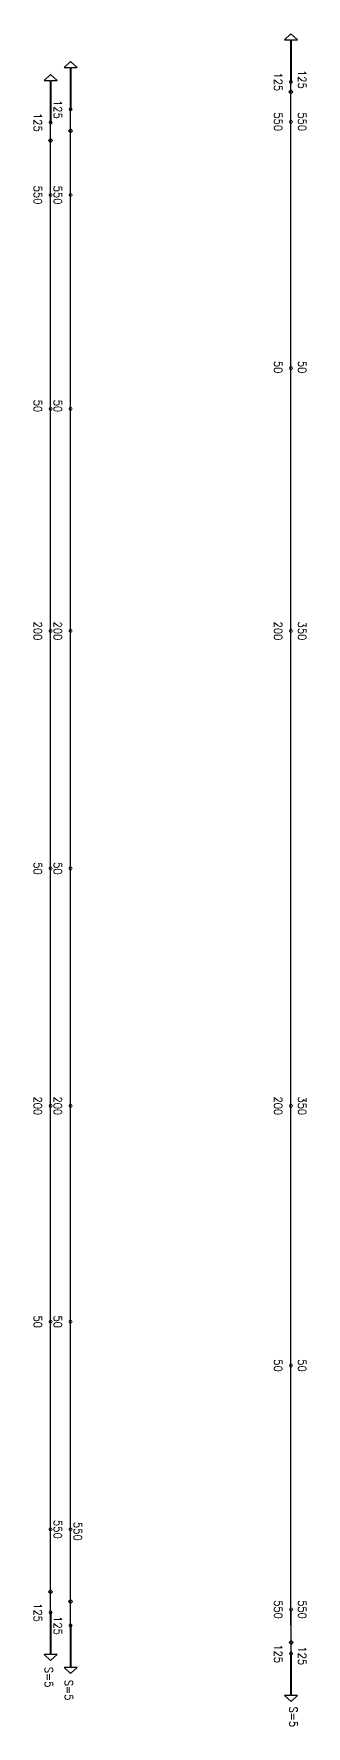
# Model space of a CAD drawing. Header units: millimetres. Extents: x -179076 to 505271, y -44005 to 99253.
# Drawn here: x 420382 to 427202, y 36537 to 78838 of the extents above; entities that cross this region are included whole.
import ezdxf

# ---------------------------------------------------------------- set-up
doc = ezdxf.new("R2010")
doc.units = ezdxf.units.MM
doc.layers.add('Current_plane_Tendon', color=7, linetype='Continuous', true_color=0xab0000)
doc.layers.add('NDC_S_VN TEXT', color=7, linetype='Continuous', lineweight=20)
doc.styles.get("Standard").update_dxf_attribs({"font": 'arial.ttf'})

# ---------------------------------------------------------------- blocks, each defined once
blk = doc.blocks.new('A$Cc1cc997c')
at = {"layer": 'Current_plane_Tendon', "color": 14, "linetype": 'Continuous', "true_color": 0xab0000}
for points, elevation in [([(13478, -63), (13478, 987), (13628, 987), (13466, 1137), (13304, 987), (13454, 987), (13454, -63)], -76), ([(13516, -312), (13466, -262), (13416, -312), (13466, -362), (13516, -312)], 49), ([(8000, -1286), (7950, -1236), (7900, -1286), (7950, -1336), (8000, -1286)], 125), ([(7500, -1530), (7450, -1480), (7400, -1530), (7450, -1580), (7500, -1530)], 125), ([(7499, -37804), (7449, -37754), (7399, -37804), (7449, -37854), (7499, -37804)], 12), ([(7999, -38048), (7949, -37998), (7899, -38048), (7949, -38098), (7999, -38048)], 12), ([(7437, -38324), (7437, -39374), (7287, -39374), (7449, -39524), (7611, -39374), (7461, -39374), (7461, -38324)], -113), ([(7937, -38649), (7937, -39699), (7787, -39699), (7949, -39849), (8111, -39699), (7961, -39699), (7961, -38649)], -113), ([(13520, -39075), (13470, -39025), (13420, -39075), (13470, -39125), (13520, -39075)], 125)]:
    blk.add_lwpolyline(points, close=True, dxfattribs=dict(at, elevation=elevation))
for points in [[(7962, -750), (7962, 300), (8112, 300), (7950, 450), (7788, 300), (7938, 300), (7938, -750)], [(7462, -1076), (7462, -26), (7612, -26), (7450, 124), (7288, -26), (7438, -26), (7438, -1076)], [(13458, -39351), (13458, -40401), (13308, -40401), (13470, -40551), (13632, -40401), (13482, -40401), (13482, -39351)]]:
    blk.add_lwpolyline(points, close=True, dxfattribs=at)
for points, elevation in [([(13506, -63, 20, 20, 0), (13486, -28, 20, 20, 0), (13446, -28, 20, 20, 0), (13426, -63, 20, 20, 0), (13446, -97, 20, 20, 0), (13486, -97, 20, 20, 0)], -76), ([(13506, -1060, 20, 20, 0), (13486, -1025, 20, 20, 0), (13446, -1025, 20, 20, 0), (13426, -1060, 20, 20, 0), (13446, -1095, 20, 20, 0), (13486, -1095, 20, 20, 0)], -1), ([(7490, -2892, 20, 20, 0), (7470, -2857, 20, 20, 0), (7430, -2857, 20, 20, 0), (7410, -2892, 20, 20, 0), (7430, -2926, 20, 20, 0), (7470, -2926, 20, 20, 0)], 75), ([(7990, -2892, 20, 20, 0), (7970, -2857, 20, 20, 0), (7930, -2857, 20, 20, 0), (7910, -2892, 20, 20, 0), (7930, -2926, 20, 20, 0), (7970, -2926, 20, 20, 0)], 75), ([(13506, -7220, 20, 20, 0), (13486, -7185, 20, 20, 0), (13446, -7185, 20, 20, 0), (13426, -7220, 20, 20, 0), (13446, -7254, 20, 20, 0), (13486, -7254, 20, 20, 0)], -225), ([(7489, -8238, 20, 20, 0), (7469, -8203, 20, 20, 0), (7429, -8203, 20, 20, 0), (7409, -8238, 20, 20, 0), (7429, -8272, 20, 20, 0), (7469, -8272, 20, 20, 0)], -225), ([(7989, -8238, 20, 20, 0), (7969, -8203, 20, 20, 0), (7929, -8203, 20, 20, 0), (7909, -8238, 20, 20, 0), (7929, -8272, 20, 20, 0), (7969, -8272, 20, 20, 0)], -225), ([(7489, -13788, 20, 20, 0), (7469, -13753, 20, 20, 0), (7429, -13753, 20, 20, 0), (7409, -13788, 20, 20, 0), (7429, -13822, 20, 20, 0), (7469, -13822, 20, 20, 0)], -50), ([(7989, -13788, 20, 20, 0), (7969, -13753, 20, 20, 0), (7929, -13753, 20, 20, 0), (7909, -13788, 20, 20, 0), (7929, -13822, 20, 20, 0), (7969, -13822, 20, 20, 0)], -50), ([(13506, -13788, 20, 20, 0), (13486, -13753, 20, 20, 0), (13446, -13753, 20, 20, 0), (13426, -13788, 20, 20, 0), (13446, -13822, 20, 20, 0), (13486, -13822, 20, 20, 0)], -50), ([(7489, -19723, 20, 20, 0), (7469, -19688, 20, 20, 0), (7429, -19688, 20, 20, 0), (7409, -19723, 20, 20, 0), (7429, -19758, 20, 20, 0), (7469, -19758, 20, 20, 0)], -200), ([(7989, -19723, 20, 20, 0), (7969, -19688, 20, 20, 0), (7929, -19688, 20, 20, 0), (7909, -19723, 20, 20, 0), (7929, -19758, 20, 20, 0), (7969, -19758, 20, 20, 0)], -200), ([(7489, -25658, 20, 20, 0), (7469, -25624, 20, 20, 0), (7429, -25624, 20, 20, 0), (7409, -25658, 20, 20, 0), (7429, -25693, 20, 20, 0), (7469, -25693, 20, 20, 0)], -50), ([(7989, -25658, 20, 20, 0), (7969, -25624, 20, 20, 0), (7929, -25624, 20, 20, 0), (7909, -25658, 20, 20, 0), (7929, -25693, 20, 20, 0), (7969, -25693, 20, 20, 0)], -50), ([(13506, -25658, 20, 20, 0), (13486, -25624, 20, 20, 0), (13446, -25624, 20, 20, 0), (13426, -25658, 20, 20, 0), (13446, -25693, 20, 20, 0), (13486, -25693, 20, 20, 0)], -50), ([(7489, -31054, 20, 20, 0), (7469, -31019, 20, 20, 0), (7429, -31019, 20, 20, 0), (7409, -31054, 20, 20, 0), (7429, -31089, 20, 20, 0), (7469, -31089, 20, 20, 0)], -200), ([(7989, -31054, 20, 20, 0), (7969, -31019, 20, 20, 0), (7929, -31019, 20, 20, 0), (7909, -31054, 20, 20, 0), (7929, -31089, 20, 20, 0), (7969, -31089, 20, 20, 0)], -200), ([(13506, -32149, 20, 20, 0), (13486, -32115, 20, 20, 0), (13446, -32115, 20, 20, 0), (13426, -32149, 20, 20, 0), (13446, -32184, 20, 20, 0), (13486, -32184, 20, 20, 0)], -200), ([(7489, -36245, 20, 20, 0), (7469, -36211, 20, 20, 0), (7429, -36211, 20, 20, 0), (7409, -36245, 20, 20, 0), (7429, -36280, 20, 20, 0), (7469, -36280, 20, 20, 0)], -38), ([(7989, -36245, 20, 20, 0), (7969, -36211, 20, 20, 0), (7929, -36211, 20, 20, 0), (7909, -36245, 20, 20, 0), (7929, -36280, 20, 20, 0), (7969, -36280, 20, 20, 0)], -38), ([(7489, -38324, 20, 20, 0), (7469, -38289, 20, 20, 0), (7429, -38289, 20, 20, 0), (7409, -38324, 20, 20, 0), (7429, -38359, 20, 20, 0), (7469, -38359, 20, 20, 0)], -113), ([(13510, -38248, 20, 20, 0), (13490, -38213, 20, 20, 0), (13450, -38213, 20, 20, 0), (13430, -38248, 20, 20, 0), (13450, -38282, 20, 20, 0), (13490, -38282, 20, 20, 0)], 75), ([(7989, -38649, 20, 20, 0), (7969, -38615, 20, 20, 0), (7929, -38615, 20, 20, 0), (7909, -38649, 20, 20, 0), (7929, -38684, 20, 20, 0), (7969, -38684, 20, 20, 0)], -113)]:
    blk.add_lwpolyline(points, format="xyseb", close=True, dxfattribs=dict(at, elevation=elevation))
for points in [[(7990, -750, 20, 20, 0), (7970, -716, 20, 20, 0), (7930, -716, 20, 20, 0), (7910, -750, 20, 20, 0), (7930, -785, 20, 20, 0), (7970, -785, 20, 20, 0)], [(7490, -1076, 20, 20, 0), (7470, -1041, 20, 20, 0), (7430, -1041, 20, 20, 0), (7410, -1076, 20, 20, 0), (7430, -1111, 20, 20, 0), (7470, -1111, 20, 20, 0)], [(13510, -39351, 20, 20, 0), (13490, -39316, 20, 20, 0), (13450, -39316, 20, 20, 0), (13430, -39351, 20, 20, 0), (13450, -39386, 20, 20, 0), (13490, -39386, 20, 20, 0)]]:
    blk.add_lwpolyline(points, format="xyseb", close=True, dxfattribs=at)
for points in [[(13466, -1060, -1), (13466, -969, -2), (13466, -879, -4), (13466, -788, -7), (13466, -697, -11), (13466, -607, -17), (13466, -516, -24), (13466, -425, -32), (13466, -335, -41), (13466, -244, -52), (13466, -153, -63), (13466, -63, -76)], [(7950, -2892, 75), (7950, -2697, 74), (7950, -2502, 73), (7950, -2308, 69), (7950, -2113, 65), (7950, -1918, 60), (7950, -1724, 53), (7950, -1529, 45), (7950, -1334, 35), (7950, -1140, 25), (7950, -945, 13), (7950, -750, 0)], [(13466, -13788, -50), (13466, -12967, -55), (13466, -12146, -72), (13466, -11325, -99), (13466, -10504, -138), (13466, -9683, -176), (13466, -8862, -203), (13466, -8041, -220), (13466, -7220, -225), (13466, -6399, -220), (13466, -5578, -203), (13466, -4757, -176), (13466, -3936, -138), (13466, -3115, -99), (13466, -2294, -72), (13466, -1473, -55), (13466, -652, -50)], [(7450, -2892, 75), (7450, -2710, 74), (7450, -2529, 72), (7450, -2347, 68), (7450, -2165, 63), (7450, -1984, 56), (7450, -1802, 48), (7450, -1621, 38), (7450, -1439, 27), (7450, -1257, 14), (7450, -1076, 0)], [(7449, -13788, -50), (7449, -13094, -55), (7449, -12400, -72), (7449, -11706, -99), (7449, -11013, -138), (7449, -10319, -176), (7449, -9625, -203), (7449, -8931, -220), (7449, -8238, -225), (7449, -7544, -220), (7449, -6850, -203), (7449, -6156, -176), (7449, -5463, -138), (7449, -4769, -99), (7449, -4075, -72), (7449, -3381, -55), (7449, -2688, -50)], [(7949, -13788, -50), (7949, -13094, -55), (7949, -12400, -72), (7949, -11706, -99), (7949, -11013, -138), (7949, -10319, -176), (7949, -9625, -203), (7949, -8931, -220), (7949, -8238, -225), (7949, -7544, -220), (7949, -6850, -203), (7949, -6156, -176), (7949, -5463, -138), (7949, -4769, -99), (7949, -4075, -72), (7949, -3381, -55), (7949, -2688, -50)], [(7449, -25658, -50), (7449, -24916, -55), (7449, -24174, -69), (7449, -23433, -92), (7449, -22691, -125), (7449, -21949, -158), (7449, -21207, -181), (7449, -20465, -195), (7449, -19723, -200), (7449, -18981, -195), (7449, -18239, -181), (7449, -17497, -158), (7449, -16755, -125), (7449, -16013, -92), (7449, -15271, -69), (7449, -14529, -55), (7449, -13788, -50)], [(7949, -25658, -50), (7949, -24916, -55), (7949, -24174, -69), (7949, -23433, -92), (7949, -22691, -125), (7949, -21949, -158), (7949, -21207, -181), (7949, -20465, -195), (7949, -19723, -200), (7949, -18981, -195), (7949, -18239, -181), (7949, -17497, -158), (7949, -16755, -125), (7949, -16013, -92), (7949, -15271, -69), (7949, -14529, -55), (7949, -13788, -50)], [(13466, -19250, -197), (13466, -18239, -181), (13466, -17497, -158), (13466, -16755, -125), (13466, -16013, -92), (13466, -15271, -69), (13466, -14529, -55), (13466, -13788, -50)], [(13466, -25658, -50), (13466, -24916, -55), (13466, -24174, -69), (13466, -23433, -92), (13466, -22691, -125), (13466, -21949, -158), (13466, -21207, -181), (13466, -20465, -195), (13466, -19723, -200), (13466, -19250, -197)], [(7449, -36450, -50), (7449, -35775, -55), (7449, -35101, -69), (7449, -34426, -92), (7449, -33752, -125), (7449, -33077, -158), (7449, -32403, -181), (7449, -31729, -195), (7449, -31054, -200), (7449, -30380, -195), (7449, -29705, -181), (7449, -29031, -158), (7449, -28356, -125), (7449, -27682, -92), (7449, -27007, -69), (7449, -26333, -55), (7449, -25658, -50)], [(7949, -36450, -50), (7949, -35775, -55), (7949, -35101, -69), (7949, -34426, -92), (7949, -33752, -125), (7949, -33077, -158), (7949, -32403, -181), (7949, -31729, -195), (7949, -31054, -200), (7949, -30380, -195), (7949, -29705, -181), (7949, -29031, -158), (7949, -28356, -125), (7949, -27682, -92), (7949, -27007, -69), (7949, -26333, -55), (7949, -25658, -50)], [(13466, -38641, -50), (13466, -37829, -55), (13466, -37018, -69), (13466, -36206, -92), (13466, -35395, -125), (13466, -34584, -158), (13466, -33772, -181), (13466, -32961, -195), (13466, -32149, -200), (13466, -31338, -195), (13466, -30527, -181), (13466, -29715, -158), (13466, -28904, -125), (13466, -28092, -92), (13466, -27281, -69), (13466, -26470, -55), (13466, -25658, -50)], [(7449, -38324, -113), (7449, -38135, -100), (7449, -37946, -88), (7449, -37757, -77), (7449, -37568, -68), (7449, -37379, -60), (7449, -37190, -53), (7449, -37001, -48), (7449, -36812, -43), (7449, -36623, -40), (7449, -36434, -38), (7449, -36245, -38)], [(7949, -38649, -113), (7949, -38431, -100), (7949, -38212, -88), (7949, -37994, -77), (7949, -37775, -68), (7949, -37557, -60), (7949, -37338, -53), (7949, -37120, -48), (7949, -36901, -43), (7949, -36683, -40), (7949, -36464, -38), (7949, -36245, -38)], [(13470, -39351, 0), (13470, -39241, 14), (13470, -39130, 27), (13470, -39020, 38), (13470, -38910, 48), (13470, -38799, 56), (13470, -38689, 63), (13470, -38579, 68), (13470, -38468, 72), (13470, -38358, 74), (13470, -38248, 75)]]:
    blk.add_polyline3d(points, dxfattribs=at)
at = {"layer": 'Current_plane_Tendon', "color": 14, "linetype": 'Continuous', "true_color": 0xab0000, "char_height": 200, "attachment_point": 5}
for s, insert, rotation in [('\\FSTANDARD.shx;125', (13146, -63, -76), 270.0014), ('\\FSTANDARD.shx;125', (13746, -2, -76), 270.0014), ('\\FSTANDARD.shx;125', (7630, -750), 270), ('\\FSTANDARD.shx;125', (7130, -1076), 270), ('\\FSTANDARD.shx;550', (13146, -1060, -1), 270.0014), ('\\FSTANDARD.shx;550', (13746, -1060, -1), 270.0014), ('\\FSTANDARD.shx;550', (7130, -2892, 75), 270), ('\\FSTANDARD.shx;550', (7630, -2892, 75), 270), ('\\FSTANDARD.shx;50', (13146, -7192, -200), 269.9998), ('\\FSTANDARD.shx;50', (13746, -7192, -200), 269.9998), ('\\FSTANDARD.shx;50', (7129, -8165, -200), 270), ('\\FSTANDARD.shx;50', (7629, -8165, -200), 270), ('\\FSTANDARD.shx;200', (7129, -13788, -50), 270), ('\\FSTANDARD.shx;200', (7629, -13788, -50), 270), ('\\FSTANDARD.shx;200', (13146, -13788, -50), 270.0002), ('\\FSTANDARD.shx;350', (13746, -13788, -50), 270.0002), ('\\FSTANDARD.shx;50', (7129, -19723, -200), 270), ('\\FSTANDARD.shx;50', (7629, -19723, -200), 270), ('\\FSTANDARD.shx;200', (7129, -25658, -50), 270), ('\\FSTANDARD.shx;200', (7629, -25658, -50), 270), ('\\FSTANDARD.shx;200', (13146, -25658, -50), 270), ('\\FSTANDARD.shx;350', (13746, -25658, -50), 270), ('\\FSTANDARD.shx;50', (7129, -31054, -200), 270), ('\\FSTANDARD.shx;50', (7629, -31054, -200), 270), ('\\FSTANDARD.shx;50', (13146, -32149, -200), 269.9998), ('\\FSTANDARD.shx;50', (13746, -32149, -200), 269.9998), ('\\FSTANDARD.shx;550', (7629, -36245, -38), 270), ('\\FSTANDARD.shx;550', (8130, -36294, -38), 270), ('\\FSTANDARD.shx;550', (13150, -38248, 75), 269.9998), ('\\FSTANDARD.shx;550', (13750, -38248, 75), 269.9998), ('\\FSTANDARD.shx;125', (7129, -38324, -113), 270), ('\\FSTANDARD.shx;125', (7629, -38649, -113), 270), ('\\FSTANDARD.shx;125', (13150, -39351), 269.999), ('\\FSTANDARD.shx;125', (13750, -39406), 269.999), ('\\FSTANDARD.shx;\xa0S=5', (7404, -39889, 12), 270), ('\\FSTANDARD.shx;\xa0S=5', (7904, -40214, 12), 270), ('\\FSTANDARD.shx;\xa0S=5', (13528, -40882, 125), 269.999)]:
    blk.add_mtext(s, dxfattribs=dict(at, insert=insert, rotation=rotation))

msp = doc.modelspace()

# ---------------------------------------------------------------- block references
at = {"layer": 'NDC_S_VN TEXT'}
msp.add_blockref('A$Cc1cc997c', (413352.7, 77700.8), dxfattribs=at)

doc.saveas('drawing.dxf')
